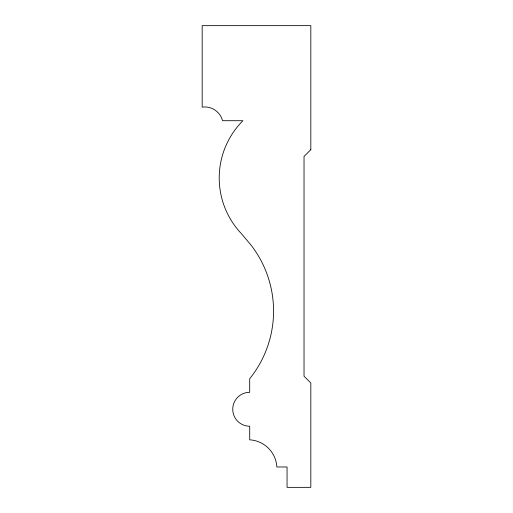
<?xml version="1.0" encoding="UTF-8"?>
<svg xmlns="http://www.w3.org/2000/svg" width="513" height="513" viewBox="0 0 513 513"><rect width="100%" height="100%" fill="white"/><g stroke="black" fill="none" stroke-linecap="round" stroke-linejoin="round"><path stroke-width="0.77" d="M310.82 149.674L304.029 156.465L304.029 376.202L310.82 382.987L310.82 487.35L287.056 487.35L287.056 466.984L276.866 466.984A28.908 28.908 0 0 0 249.709 439.821L249.709 426.245A16.974 16.974 0 0 1 232.735 409.271A16.974 16.974 0 0 1 249.709 392.291L249.709 378.716A107.858 107.858 0 0 0 251.178 245.278L241.411 233.671A81.003 81.003 0 0 1 242.918 120.709L222.552 120.709A18.423 18.423 0 0 0 202.18 107.127L202.18 25.65L310.82 25.65L310.82 149.674"/></g></svg>
